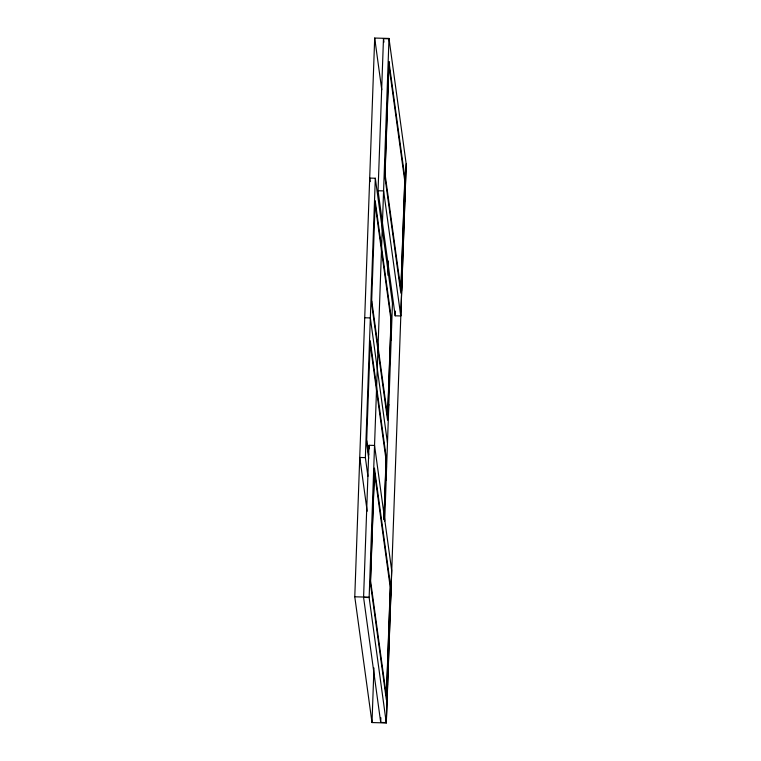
<?xml version="1.0" encoding="UTF-8"?>
<svg xmlns="http://www.w3.org/2000/svg" width="761" height="761" viewBox="0 0 761 761"><rect width="100%" height="100%" fill="white"/><g stroke="black" fill="none" stroke-linecap="round" stroke-linejoin="round"><path stroke-width="1.14" d="M354.778 596.795L374.688 38.05L388.995 38.44L406.222 164.205L386.312 722.95L372.005 722.56L354.778 596.795L369.095 597.195L386.312 722.95M367.934 476.31L365.366 457.618L375.316 178.236L369.751 178.084L370.236 181.594M363.577 597.385L368.99 445.28L374.555 445.432L391.687 570.493L386.265 722.598L380.709 722.446L363.577 597.385L369.142 597.537L388.995 38.44M406.174 163.853L400.752 315.958L395.187 315.805L378.055 190.745L383.477 38.64L389.042 38.792M372.005 722.56L373.955 667.987M387.939 275.32L388.443 261.09M383.915 519.23L386.036 459.825L370.236 344.543M384.02 519.82L386.236 457.418L370.255 340.747L366.602 443.178L368.685 458.35M384.695 521.114L392.448 303.297L375.316 178.236M380.709 722.446L380.871 717.728M395.187 315.805L395.359 311.087M378.055 190.745L383.62 190.897L400.752 315.958M364.776 317.775L370.341 317.927L387.473 442.988M365.366 457.618L359.801 457.466L367.173 511.23M405.242 187.977L405.099 187.273L404.776 201.009M383.477 38.64L383.953 42.14M374.688 38.05L381.765 89.76M402.027 277.993L401.894 277.289L401.57 291.035M375.221 204.861L391.011 320.134L387.577 416.372L371.787 301.09M391.515 327.42L391.382 326.716L391.049 340.462M388.757 405.033L388.624 404.319L388.291 418.065M386.54 467.111L386.407 466.407L386.074 480.153M390.754 594.617L390.621 593.913L390.288 607.659M368.99 445.28L369.475 448.79M366.812 440.771L368.743 454.888M387.549 684.643L387.416 683.93L387.083 697.675M375.23 201.056L371.587 303.496L387.568 420.167L391.211 317.737L375.23 201.056M374.469 468.253L370.379 583.107L386.36 699.787L390.45 584.933L374.469 468.253M388.947 61.603L384.857 176.457L400.838 293.137L404.938 178.283L388.947 61.603M374.45 472.058L370.578 580.7L386.369 695.982L390.241 587.34L374.45 472.058M388.938 65.408L385.066 174.06L400.857 289.332L404.728 180.69L388.938 65.408"/></g></svg>
